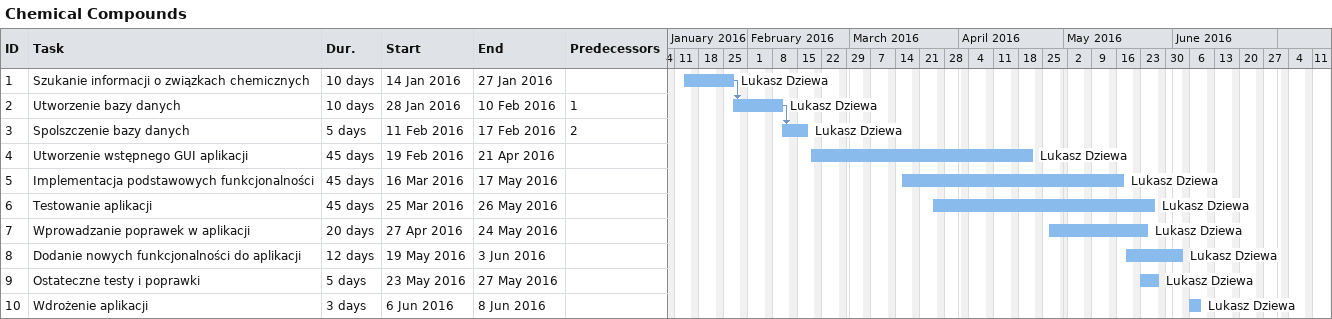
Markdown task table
Chemical Compounds

| ID | Task | Duration | Start | Finish | Predecessors | Resources |
|---|---|---|---|---|---|---|
| 1 | Szukanie informacji o związkach chemicznych | 10d | 2016-01-14 | 2016-01-27 |  | Lukasz Dziewa |
| 2 | Utworzenie bazy danych | 10d | 2016-01-28 | 2016-02-10 | 1 | Lukasz Dziewa |
| 3 | Spolszczenie bazy danych | 5d | 2016-02-11 | 2016-02-17 | 2 | Lukasz Dziewa |
| 4 | Utworzenie wstępnego GUI aplikacji | 45d | 2016-02-19 | 2016-04-21 |  | Lukasz Dziewa |
| 5 | Implementacja podstawowych funkcjonalności | 45d | 2016-03-16 | 2016-05-17 |  | Lukasz Dziewa |
| 6 | Testowanie aplikacji | 45d | 2016-03-25 | 2016-05-26 |  | Lukasz Dziewa |
| 7 | Wprowadzanie poprawek w aplikacji | 20d | 2016-04-27 | 2016-05-24 |  | Lukasz Dziewa |
| 8 | Dodanie nowych funkcjonalności do aplikacji | 12d | 2016-05-19 | 2016-06-03 |  | Lukasz Dziewa |
| 9 | Ostateczne testy i poprawki | 5d | 2016-05-23 | 2016-05-27 |  | Lukasz Dziewa |
| 10 | Wdrożenie aplikacji | 3d | 2016-06-06 | 2016-06-08 |  | Lukasz Dziewa |
